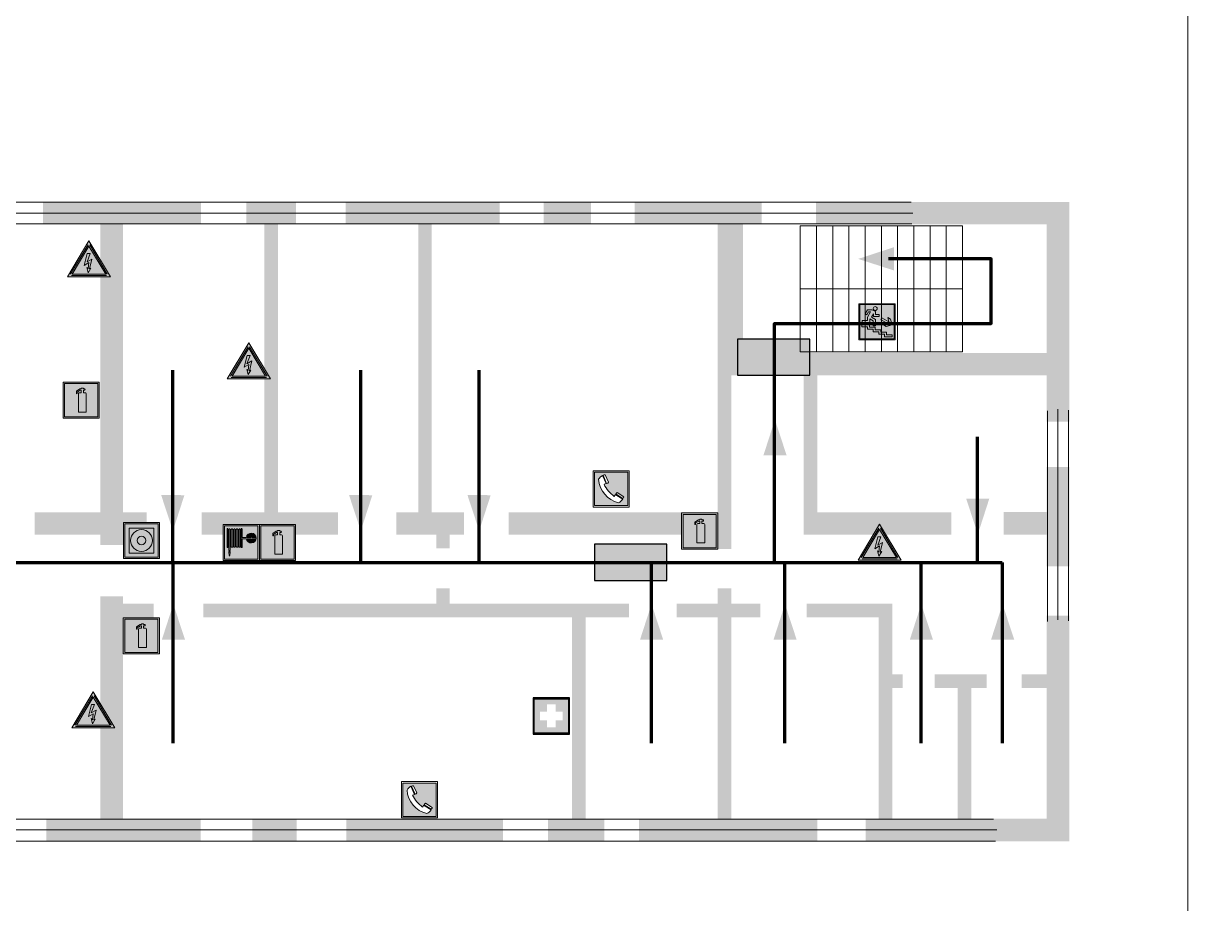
# Model space of a CAD drawing. Header units: millimetres. Extents: x 13114 to 67229, y 22859 to 38520.
# Drawn here: x 30758.7 to 31016.3, y 36074.6 to 36269.4 of the extents above; entities that cross this region are included whole.
import ezdxf

# ---------------------------------------------------------------- set-up
doc = ezdxf.new("R2010")
doc.units = ezdxf.units.MM
doc.layers.add('План_Штампы', color=7, linetype='Continuous')

# ---------------------------------------------------------------- blocks, each defined once
blk = doc.blocks.new('A$C7B4425F7')
at = {"true_color": 0xffffff}
blk.add_hatch(color=7, dxfattribs=at).paths.add_polyline_path([(0, 0), (-16, 0), (-16, -8), (0, -8)])
h = blk.add_hatch(color=126)
h.paths.add_polyline_path([(-0.2, -0.2), (-15.8, -0.2), (-15.8, -7.8), (-0.2, -7.8)])
h.paths.add_polyline_path([(-11.76, -2.03), (-11.76, -3.66), (-11.17, -3.66, -0.568275), (-11.17, -6.18), (-12.58, -6.18), (-12.58, -2.03)], flags=16)
h.paths.add_polyline_path([(-13.33, -4.12, -0.495768), (-13.59, -6.18), (-15.03, -6.18), (-15.03, -2.03), (-13.59, -2.03, -0.487973)], flags=16)
h.paths.add_polyline_path([(-10.25, -2.03), (-9.48, -2.03), (-9.48, -6.18), (-10.25, -6.18)], flags=16)
h.paths.add_polyline_path([(-13.84, -3.69), (-14.24, -3.69), (-14.24, -3.03), (-13.9, -3.03, -0.692621)], flags=0)
h.paths.add_polyline_path([(-9.15, -2.03), (-8.4, -2.03), (-8.04, -3.07), (-7.68, -2.03), (-6.93, -2.03), (-7.64, -4.1), (-6.93, -6.18), (-7.68, -6.18), (-8.04, -5.14), (-8.4, -6.18), (-9.15, -6.18), (-8.44, -4.1)], flags=16)
h.paths.add_polyline_path([(-11.76, -4.46), (-11.42, -4.46, -0.692621), (-11.36, -5.12), (-11.76, -5.12)], flags=0)
h.paths.add_polyline_path([(-13.9, -5.2), (-14.24, -5.2), (-14.24, -4.55), (-13.84, -4.55, -0.708038)], flags=0)
edge = h.paths.add_edge_path(flags=16)
edge.add_ellipse((-5.51, -4.08), major_axis=(0, 2.05), ratio=0.586184, start_angle=0, end_angle=360)
edge = h.paths.add_edge_path(flags=0)
edge.add_ellipse((-5.51, -4.08), major_axis=(0, 1.14), ratio=0.454828, start_angle=0, end_angle=360)
h.paths.add_polyline_path([(-4.13, -4.96, 0.377264), (-3.48, -4.52, 0.0555), (-3.16, -2.03), (-1.66, -2.03), (-1.66, -4.96), (-0.96, -4.96), (-0.96, -7.01), (-1.75, -7.01), (-1.75, -6.18), (-3.3, -6.18), (-3.3, -7.02), (-4.13, -7.02)], flags=16)
h.paths.add_polyline_path([(-2.73, -2.91), (-2.28, -2.91), (-2.28, -4.96), (-3.05, -4.96, 0.079136)], flags=0)
at = {"color": 126}
blk.add_lwpolyline([(-16, -8), (0, -8), (0, 0), (-16, 0)], close=True, dxfattribs=at)
blk = doc.blocks.new('вниз')
at = {"lineweight": 0, "true_color": 0xffffff}
h = blk.add_hatch(color=7, dxfattribs=at)
h.dxf.hatch_style = 1
h.paths.add_polyline_path([(40994.51, -4472.22), (40986.51, -4472.22), (40986.51, -4480.22), (40994.51, -4480.22)])
h.paths.add_polyline_path([(40994.31, -4472.42), (40994.31, -4480.01), (40986.71, -4480.01), (40986.71, -4472.42)], flags=16)
h.paths.add_polyline_path([(40988.43, -4473.53), (40989.43, -4473.53), (40990.19, -4473.96), (40990.19, -4474.6), (40991, -4474.6), (40991, -4475.06), (40989.73, -4475.06), (40989.73, -4474.46), (40989.3, -4475.18), (40990.17, -4475.7), (40990.17, -4477.11), (40989.63, -4477.11), (40989.63, -4476.01), (40988.94, -4475.59), (40988.94, -4476.46), (40988.94, -4476.46), (40987.47, -4476.46), (40987.26, -4476.46), (40987.26, -4475.92), (40988.4, -4475.92), (40988.4, -4475.2), (40989.1, -4473.99), (40988.66, -4473.99), (40988.24, -4474.7), (40987.86, -4474.47), (40988.41, -4473.56)], flags=0)
h.paths.add_polyline_path([(40990.55, -4473.29, -1), (40989.69, -4473.29, -1)], flags=0)
h.paths.add_polyline_path([(40988.85, -4476.89), (40988.85, -4477.43), (40990.1, -4477.43), (40990.1, -4477.99), (40991.34, -4477.99), (40991.34, -4478.54), (40992.59, -4478.54), (40992.59, -4479.09), (40993.83, -4479.09), (40993.83, -4479.52), (40992.17, -4479.52), (40992.17, -4478.97), (40990.91, -4478.97), (40990.91, -4478.41), (40989.68, -4478.41), (40989.68, -4477.86), (40988.43, -4477.86), (40988.43, -4477.31), (40987.6, -4477.31), (40987.18, -4477.31), (40987.18, -4476.89)], flags=0)
h.paths.add_polyline_path([(40991.61, -4475.33), (40993.12, -4476.2), (40992.9, -4475.27), (40993.48, -4475.6), (40993.83, -4476.88), (40992.56, -4477.22), (40991.97, -4476.88), (40992.9, -4476.61), (40991.38, -4475.74), (40991.58, -4475.39)], flags=0)
h.paths.add_polyline_path([(40990.19, -4473.96), (40989.43, -4473.53), (40988.43, -4473.53), (40988.41, -4473.56), (40987.86, -4474.47), (40988.24, -4474.7), (40988.66, -4473.99), (40989.1, -4473.99), (40988.4, -4475.2), (40988.4, -4475.92), (40987.26, -4475.92), (40987.26, -4476.46), (40987.47, -4476.46), (40988.94, -4476.46), (40988.94, -4476.27), (40988.94, -4475.59), (40989.63, -4476.01), (40989.63, -4477.11), (40990.17, -4477.11), (40990.17, -4475.7), (40989.3, -4475.18), (40989.73, -4474.46), (40989.73, -4475.06), (40991, -4475.06), (40991, -4474.6), (40990.19, -4474.6)], flags=0)
h.paths.add_polyline_path([(40990.55, -4473.29, 1), (40989.69, -4473.29, 1)], flags=0)
h.paths.add_polyline_path([(40991.61, -4475.33), (40991.58, -4475.39), (40991.38, -4475.74), (40992.9, -4476.61), (40991.97, -4476.88), (40992.56, -4477.22), (40993.83, -4476.88), (40993.48, -4475.6), (40992.9, -4475.27), (40993.12, -4476.2)], flags=0)
h.paths.add_polyline_path([(40990.1, -4477.43), (40988.85, -4477.43), (40988.85, -4476.89), (40987.18, -4476.89), (40987.18, -4477.31), (40987.6, -4477.31), (40988.43, -4477.31), (40988.43, -4477.86), (40989.68, -4477.86), (40989.68, -4478.41), (40990.91, -4478.41), (40990.91, -4478.97), (40992.17, -4478.97), (40992.17, -4479.52), (40993.83, -4479.52), (40993.83, -4479.09), (40992.59, -4479.09), (40992.59, -4478.54), (40991.34, -4478.54), (40991.34, -4477.99), (40990.1, -4477.99)], flags=0)
at = {"lineweight": 0}
h = blk.add_hatch(color=126, dxfattribs=at)
h.dxf.hatch_style = 1
h.paths.add_polyline_path([(40994.31, -4472.42), (40986.71, -4472.42), (40986.71, -4480.01), (40994.31, -4480.01)])
h.paths.add_polyline_path([(40988.43, -4473.53), (40989.43, -4473.53), (40990.19, -4473.96), (40990.19, -4474.6), (40991, -4474.6), (40991, -4475.06), (40989.73, -4475.06), (40989.73, -4474.46), (40989.3, -4475.18), (40990.17, -4475.7), (40990.17, -4477.11), (40989.63, -4477.11), (40989.63, -4476.01), (40988.94, -4475.59), (40988.94, -4476.46), (40988.94, -4476.46), (40987.47, -4476.46), (40987.26, -4476.46), (40987.26, -4475.92), (40988.4, -4475.92), (40988.4, -4475.2), (40989.1, -4473.99), (40988.66, -4473.99), (40988.24, -4474.7), (40987.86, -4474.47), (40988.41, -4473.56)], flags=16)
h.paths.add_polyline_path([(40990.55, -4473.29, -1), (40989.69, -4473.29, -1)], flags=16)
h.paths.add_polyline_path([(40988.85, -4476.89), (40988.85, -4477.43), (40990.1, -4477.43), (40990.1, -4477.99), (40991.34, -4477.99), (40991.34, -4478.54), (40992.59, -4478.54), (40992.59, -4479.09), (40993.83, -4479.09), (40993.83, -4479.52), (40992.17, -4479.52), (40992.17, -4478.97), (40990.91, -4478.97), (40990.91, -4478.41), (40989.68, -4478.41), (40989.68, -4477.86), (40988.43, -4477.86), (40988.43, -4477.31), (40987.6, -4477.31), (40987.18, -4477.31), (40987.18, -4476.89)], flags=16)
h.paths.add_polyline_path([(40991.61, -4475.33), (40993.12, -4476.2), (40992.9, -4475.27), (40993.48, -4475.6), (40993.83, -4476.88), (40992.56, -4477.22), (40991.97, -4476.88), (40992.9, -4476.61), (40991.38, -4475.74), (40991.58, -4475.39)], flags=16)
at = {"lineweight": 0, "true_color": 0xffffff}
h = blk.add_hatch(color=7, dxfattribs=at)
h.dxf.hatch_style = 1
h.paths.add_polyline_path([(40989.73, -4474.46), (40989.73, -4475.06), (40991, -4475.06), (40991, -4474.6), (40990.19, -4474.6), (40990.19, -4473.96), (40989.43, -4473.53), (40988.43, -4473.53), (40988.41, -4473.56), (40987.86, -4474.47), (40988.24, -4474.7), (40988.66, -4473.99), (40989.1, -4473.99), (40988.4, -4475.2), (40988.4, -4475.92), (40987.26, -4475.92), (40987.26, -4476.46), (40987.47, -4476.46), (40988.94, -4476.46), (40988.94, -4475.59), (40989.63, -4476.01), (40989.63, -4477.11), (40990.17, -4477.11), (40990.17, -4475.7), (40989.3, -4475.18)])
h.paths.add_polyline_path([(40989.69, -4473.29, 1), (40990.55, -4473.29, 1)])
h.paths.add_polyline_path([(40991.61, -4475.33), (40991.58, -4475.39), (40991.38, -4475.74), (40992.9, -4476.61), (40991.97, -4476.88), (40992.56, -4477.22), (40993.83, -4476.88), (40993.48, -4475.6), (40992.9, -4475.27), (40993.12, -4476.2)])
h.paths.add_polyline_path([(40990.1, -4477.43), (40988.85, -4477.43), (40988.85, -4476.89), (40987.18, -4476.89), (40987.18, -4477.31), (40987.6, -4477.31), (40988.43, -4477.31), (40988.43, -4477.86), (40989.68, -4477.86), (40989.68, -4478.41), (40990.91, -4478.41), (40990.91, -4478.97), (40992.17, -4478.97), (40992.17, -4479.52), (40993.83, -4479.52), (40993.83, -4479.09), (40992.59, -4479.09), (40992.59, -4478.54), (40991.34, -4478.54), (40991.34, -4477.99), (40990.1, -4477.99)])
at = {"color": 126, "lineweight": 0}
for points in [[(40986.51, -4472.22), (40994.51, -4472.22), (40994.51, -4480.22), (40986.51, -4480.22)], [(40986.71, -4472.42), (40994.31, -4472.42), (40994.31, -4480.01), (40986.71, -4480.01)]]:
    blk.add_lwpolyline(points, close=True, dxfattribs=at)
for points in [[(40987.47, -4476.46), (40987.26, -4476.46), (40987.26, -4475.92), (40988.4, -4475.92), (40988.4, -4475.2), (40989.1, -4473.99), (40988.66, -4473.99), (40988.24, -4474.7), (40987.86, -4474.47), (40988.41, -4473.56), (40988.43, -4473.53), (40989.43, -4473.53), (40990.19, -4473.96), (40990.19, -4474.6), (40991, -4474.6), (40991, -4475.06), (40989.73, -4475.06), (40989.73, -4474.46), (40989.3, -4475.18), (40990.17, -4475.7), (40990.17, -4477.11), (40989.63, -4477.11), (40989.63, -4476.01), (40988.94, -4475.59), (40988.94, -4476.46)], [(40987.6, -4477.31), (40987.18, -4477.31), (40987.18, -4476.89), (40988.85, -4476.89), (40988.85, -4477.43), (40990.1, -4477.43), (40990.1, -4477.99), (40991.34, -4477.99), (40991.34, -4478.54), (40992.59, -4478.54), (40992.59, -4479.09), (40993.83, -4479.09), (40993.83, -4479.52), (40992.17, -4479.52), (40992.17, -4478.97), (40990.91, -4478.97), (40990.91, -4478.41), (40989.68, -4478.41), (40989.68, -4477.86), (40988.43, -4477.86), (40988.43, -4477.31), (40987.6, -4477.31)], [(40987.47, -4476.46), (40988.94, -4476.46), (40988.94, -4476.27)], [(40991.58, -4475.39), (40991.38, -4475.74), (40992.9, -4476.61), (40991.97, -4476.88), (40992.56, -4477.22), (40993.83, -4476.88), (40993.48, -4475.6), (40992.9, -4475.27), (40993.12, -4476.2), (40991.61, -4475.33), (40991.58, -4475.39)]]:
    blk.add_lwpolyline(points, dxfattribs=at)
blk.add_circle((40990.12, -4473.29), 0.432, dxfattribs=at)
blk = doc.blocks.new('A$C54414219')
at = {"true_color": 0xffffff}
h = blk.add_hatch(color=7, dxfattribs=at)
h.paths.add_polyline_path([(2.39, -9.45), (2.39, -18.3), (11.23, -18.3), (11.23, -9.45)], flags=0)
h.paths.add_polyline_path([(10.71, -13.87, -1), (2.92, -13.87, -1)], flags=0)
h.paths.add_polyline_path([(8.3, -13.87, -1), (5.33, -13.87, -1)], flags=0)
h.paths.add_polyline_path([(0.41, -7.47), (0.41, -20.27), (13.21, -20.27), (13.21, -7.47)])
h.paths.add_polyline_path([(0.92, -19.77), (12.71, -19.77), (12.71, -7.98), (0.92, -7.98)], flags=16)
h.paths.add_polyline_path([(11.23, -9.45), (11.23, -18.3), (2.39, -18.3), (2.39, -9.45)], flags=0)
at = {"lineweight": 5}
h = blk.add_hatch(color=242, dxfattribs=at)
h.paths.add_polyline_path([(12.71, -7.98), (0.92, -7.98), (0.92, -19.77), (12.71, -19.77)])
h.paths.add_polyline_path([(11.23, -18.3), (2.39, -18.3), (2.39, -9.45), (11.23, -9.45)], flags=16)
h.paths.add_polyline_path([(10.71, -13.87, -1), (2.92, -13.87, -1)], flags=0)
h.paths.add_polyline_path([(8.3, -13.87, -1), (5.33, -13.87, -1)], flags=0)
at = {"true_color": 0xffffff}
h = blk.add_hatch(color=7, dxfattribs=at)
h.paths.add_polyline_path([(2.39, -9.45), (2.39, -18.3), (11.23, -18.3), (11.23, -9.45)])
h.paths.add_polyline_path([(10.71, -13.87, -1), (2.92, -13.87, -1)], flags=16)
h.paths.add_polyline_path([(8.3, -13.87, -1), (5.33, -13.87, -1)], flags=0)
at = {"lineweight": 5}
h = blk.add_hatch(color=242, dxfattribs=at)
h.paths.add_polyline_path([(2.92, -13.87, 1), (10.71, -13.87, 1)])
h.paths.add_polyline_path([(8.3, -13.87, -1), (5.33, -13.87, -1)], flags=16)
at = {"color": 242, "lineweight": 5}
for p, q in [((0.41, -20.27), (0.41, -7.47)), ((0.41, -7.47), (13.21, -7.47)), ((0.41, -7.47), (13.21, -7.47)), ((13.21, -20.27), (13.21, -7.47)), ((0.41, -20.27), (13.21, -20.27))]:
    blk.add_line(p, q, dxfattribs=at)
for points in [[(0.92, -7.98), (12.71, -7.98), (12.71, -19.77), (0.92, -19.77)], [(2.39, -9.45), (11.23, -9.45), (11.23, -18.3), (2.39, -18.3)]]:
    blk.add_lwpolyline(points, close=True, dxfattribs=at)
for radius in [3.89, 1.49]:
    blk.add_circle((6.81, -13.87), radius, dxfattribs=at)
blk = doc.blocks.new('A$C37112FD5')
at = {"true_color": 0xf5f5ff}
h = blk.add_hatch(color=7, dxfattribs=at)
h.dxf.hatch_style = 1
h.paths.add_polyline_path([(12.8, -7.4), (0, -7.4), (0, -20.2), (12.8, -20.2)])
h.paths.add_polyline_path([(12.29, -7.91), (12.29, -19.69), (0.51, -19.69), (0.51, -7.91)], flags=16)
h.paths.add_polyline_path([(4.98, -9.04, -0.42597), (5.17, -9.22), (5.17, -12.25), (5.17, -15.29, -0.432244), (4.98, -15.47), (4.83, -15.47, -0.42597), (4.64, -15.29), (4.64, -12.25), (4.64, -9.22, -0.432244), (4.83, -9.04)], flags=0)
h.paths.add_polyline_path([(4.28, -9.22), (4.28, -12.25), (4.28, -15.29, -0.432244), (4.09, -15.47), (3.94, -15.47, -0.42597), (3.75, -15.29), (3.75, -12.25), (3.75, -9.22, -0.432244), (3.94, -9.04), (4.09, -9.04, -0.42597)], flags=0)
h.paths.add_polyline_path([(5.72, -9.04), (5.87, -9.04, -0.42597), (6.06, -9.22), (6.06, -12.25), (6.06, -15.29, -0.432244), (5.87, -15.47), (5.72, -15.47, -0.42597), (5.53, -15.29), (5.53, -12.25), (5.53, -9.22, -0.432244)], flags=0)
h.paths.add_polyline_path([(6.42, -8.9), (6.5, -8.9, -0.42597), (6.69, -9.08), (6.69, -12.03), (8.21, -12.03, -15.824349), (8.21, -12.47), (6.69, -12.47), (6.69, -15.42, -0.432244), (6.5, -15.6), (6.42, -15.6)], flags=0)
h.paths.add_polyline_path([(3.39, -9.22), (3.39, -12.25), (3.39, -15.29, -0.432244), (3.2, -15.47), (3.05, -15.47, -0.42597), (2.85, -15.29), (2.85, -12.25), (2.85, -9.22, -0.432244), (3.05, -9.04), (3.2, -9.04, -0.42597)], flags=0)
h.paths.add_polyline_path([(2.5, -9.22), (2.5, -16.71), (1.96, -16.71), (1.96, -9.22, -0.432244), (2.15, -9.04), (2.31, -9.04, -0.42597)], flags=0)
h.paths.add_polyline_path([(1.61, -8.9), (1.61, -15.6), (1.57, -15.6, -0.42597), (1.37, -15.42), (1.37, -12.03), (1.37, -9.09, -0.432244), (1.57, -8.9)], flags=0)
h.paths.add_polyline_path([(9.76, -10.81), (9.76, -12.03), (8.49, -12.03, -0.336371)], flags=0)
h.paths.add_polyline_path([(8.49, -12.47), (9.76, -12.47), (9.76, -13.7, -0.336371)], flags=0)
h.paths.add_polyline_path([(10.11, -10.81, -0.336371), (11.38, -12.03), (10.11, -12.03)], flags=0)
h.paths.add_polyline_path([(10.11, -12.47), (11.38, -12.47, -0.336371), (10.11, -13.7)], flags=0)
h.paths.add_polyline_path([(2.5, -16.84), (2.5, -17.05), (1.97, -17.05), (1.97, -16.84)], flags=0)
h.paths.add_polyline_path([(2.5, -17.24, -0.033778), (2.24, -18.6, -0.033778), (1.97, -17.24)], flags=0)
h = blk.add_hatch(color=242)
h.dxf.hatch_style = 1
h.paths.add_polyline_path([(12.29, -7.91), (0.51, -7.91), (0.51, -19.69), (12.29, -19.69)])
h.paths.add_polyline_path([(6.42, -15.6), (6.42, -8.9), (6.5, -8.9, -0.42597), (6.69, -9.08), (6.69, -12.03), (8.21, -12.03, -15.824349), (8.21, -12.47), (6.69, -12.47), (6.69, -15.42, -0.432244), (6.5, -15.6)], flags=16)
h.paths.add_polyline_path([(5.87, -15.47), (5.72, -15.47, -0.42597), (5.53, -15.29), (5.53, -12.25), (5.53, -9.22, -0.432244), (5.72, -9.04), (5.87, -9.04, -0.42597), (6.06, -9.22), (6.06, -12.25), (6.06, -15.29, -0.432244)], flags=16)
h.paths.add_polyline_path([(4.98, -15.47), (4.83, -15.47, -0.42597), (4.64, -15.29), (4.64, -12.25), (4.64, -9.22, -0.432244), (4.83, -9.04), (4.98, -9.04, -0.42597), (5.17, -9.22), (5.17, -12.25), (5.17, -15.29, -0.432244)], flags=16)
h.paths.add_polyline_path([(4.09, -15.47), (3.94, -15.47, -0.42597), (3.75, -15.29), (3.75, -12.25), (3.75, -9.22, -0.432244), (3.94, -9.04), (4.09, -9.04, -0.42597), (4.28, -9.22), (4.28, -12.25), (4.28, -15.29, -0.432244)], flags=16)
h.paths.add_polyline_path([(3.2, -15.47), (3.05, -15.47, -0.42597), (2.85, -15.29), (2.85, -12.25), (2.85, -9.22, -0.432244), (3.05, -9.04), (3.2, -9.04, -0.42597), (3.39, -9.22), (3.39, -12.25), (3.39, -15.29, -0.432244)], flags=16)
h.paths.add_polyline_path([(2.5, -17.05), (1.97, -17.05), (1.97, -16.84), (2.5, -16.84)], flags=16)
h.paths.add_polyline_path([(2.5, -17.24, -0.033778), (2.24, -18.6, -0.033778), (1.97, -17.24)], flags=16)
h.paths.add_polyline_path([(2.5, -16.71), (1.96, -16.71), (1.96, -9.22, -0.432244), (2.15, -9.04), (2.31, -9.04, -0.42597), (2.5, -9.22)], flags=16)
h.paths.add_polyline_path([(1.61, -15.6), (1.57, -15.6, -0.42597), (1.37, -15.42), (1.37, -12.03), (1.37, -9.09, -0.432244), (1.57, -8.9), (1.61, -8.9)], flags=16)
h.paths.add_polyline_path([(8.49, -12.47), (9.76, -12.47), (9.76, -13.7, -0.336371)], flags=0)
h.paths.add_polyline_path([(10.11, -13.7), (10.11, -12.47), (11.38, -12.47, -0.336371)], flags=0)
h.paths.add_polyline_path([(8.49, -12.03, -0.336371), (9.76, -10.81), (9.76, -12.03)], flags=0)
h.paths.add_polyline_path([(10.11, -12.03), (10.11, -10.81, -0.336371), (11.38, -12.03)], flags=0)
h = blk.add_hatch(color=7, dxfattribs=at)
h.dxf.hatch_style = 1
h.paths.add_polyline_path([(1.61, -8.9), (1.57, -8.9, 0.432244), (1.37, -9.09), (1.37, -12.03), (1.37, -15.42, 0.42597), (1.57, -15.6), (1.61, -15.6)])
h.paths.add_polyline_path([(2.5, -9.22, 0.42597), (2.31, -9.04), (2.15, -9.04, 0.432244), (1.96, -9.22), (1.96, -16.71), (2.5, -16.71)])
h.paths.add_polyline_path([(2.5, -16.84), (1.97, -16.84), (1.97, -17.05), (2.5, -17.05)])
h.paths.add_polyline_path([(2.5, -17.24), (1.97, -17.24, 0.033778), (2.24, -18.6, 0.033778)])
h.paths.add_polyline_path([(3.39, -12.25), (3.39, -9.22, 0.42597), (3.2, -9.04), (3.05, -9.04, 0.432244), (2.85, -9.22), (2.85, -12.25), (2.85, -15.29, 0.42597), (3.05, -15.47), (3.2, -15.47, 0.432244), (3.39, -15.29)])
h.paths.add_polyline_path([(4.28, -12.25), (4.28, -9.22, 0.42597), (4.09, -9.04), (3.94, -9.04, 0.432244), (3.75, -9.22), (3.75, -12.25), (3.75, -15.29, 0.42597), (3.94, -15.47), (4.09, -15.47, 0.432244), (4.28, -15.29)])
h.paths.add_polyline_path([(5.17, -12.25), (5.17, -9.22, 0.42597), (4.98, -9.04), (4.83, -9.04, 0.432244), (4.64, -9.22), (4.64, -12.25), (4.64, -15.29, 0.42597), (4.83, -15.47), (4.98, -15.47, 0.432244), (5.17, -15.29)])
h.paths.add_polyline_path([(6.06, -12.25), (6.06, -9.22, 0.42597), (5.87, -9.04), (5.72, -9.04, 0.432244), (5.53, -9.22), (5.53, -12.25), (5.53, -15.29, 0.42597), (5.72, -15.47), (5.87, -15.47, 0.432244), (6.06, -15.29)])
h.paths.add_polyline_path([(6.69, -12.47), (8.21, -12.47, 15.824349), (8.21, -12.03), (6.69, -12.03), (6.69, -9.08, 0.42597), (6.5, -8.9), (6.42, -8.9), (6.42, -15.6), (6.5, -15.6, 0.432244), (6.69, -15.42)])
h.paths.add_polyline_path([(8.49, -12.47), (9.76, -12.47), (9.76, -13.7, -0.336371)], flags=16)
h.paths.add_polyline_path([(8.49, -12.03, -0.336371), (9.76, -10.81), (9.76, -12.03)], flags=16)
h.paths.add_polyline_path([(10.11, -12.47), (11.38, -12.47, -0.336371), (10.11, -13.7)], flags=16)
h.paths.add_polyline_path([(10.11, -12.03), (10.11, -10.81, -0.336371), (11.38, -12.03)], flags=16)
h = blk.add_hatch(color=242)
h.dxf.hatch_style = 1
h.paths.add_polyline_path([(9.76, -10.81, 0.336371), (8.49, -12.03), (9.76, -12.03)])
h.paths.add_polyline_path([(10.11, -10.81), (10.11, -12.03), (11.38, -12.03, 0.336371)])
h.paths.add_polyline_path([(11.38, -12.47), (10.11, -12.47), (10.11, -13.7, 0.336371)])
h.paths.add_polyline_path([(9.76, -12.47), (8.49, -12.47, 0.336371), (9.76, -13.7)])
at = {"color": 242, "lineweight": 5}
for p, q in [((0, -20.2), (0, -7.4)), ((0, -7.4), (12.8, -7.4)), ((12.8, -20.2), (12.8, -7.4)), ((1.37, -12.03), (1.37, -9.08)), ((1.37, -12.03), (1.37, -15.42)), ((1.57, -8.9), (1.61, -8.9)), ((1.61, -8.9), (1.61, -15.6)), ((1.96, -16.71), (1.96, -9.22)), ((2.15, -9.04), (2.31, -9.04)), ((2.5, -16.71), (2.5, -9.22)), ((2.85, -12.25), (2.85, -9.22)), ((2.85, -12.25), (2.85, -15.29)), ((3.05, -9.04), (3.2, -9.04)), ((3.39, -12.25), (3.39, -9.22)), ((3.39, -12.25), (3.39, -15.29)), ((3.75, -12.25), (3.75, -9.22)), ((3.75, -12.25), (3.75, -15.29)), ((3.94, -9.04), (4.09, -9.04)), ((4.28, -12.25), (4.28, -9.22)), ((4.28, -12.25), (4.28, -15.29)), ((4.64, -12.25), (4.64, -9.22)), ((4.64, -12.25), (4.64, -15.29)), ((4.83, -9.04), (4.98, -9.04)), ((5.17, -12.25), (5.17, -9.22)), ((5.17, -12.25), (5.17, -15.29)), ((5.53, -12.25), (5.53, -9.22)), ((5.53, -12.25), (5.53, -15.29)), ((5.72, -9.04), (5.87, -9.04)), ((6.06, -12.25), (6.06, -9.22)), ((6.06, -12.25), (6.06, -15.29)), ((6.42, -8.9), (6.42, -15.6)), ((6.5, -8.9), (6.42, -8.9)), ((6.69, -12.03), (6.69, -9.08)), ((8.21, -12.03), (6.69, -12.03)), ((9.76, -12.03), (8.49, -12.03)), ((9.76, -10.81), (9.76, -12.03)), ((10.11, -10.81), (10.11, -12.03)), ((11.38, -12.03), (10.11, -12.03)), ((1.57, -15.6), (1.61, -15.6)), ((3.05, -15.47), (3.2, -15.47)), ((3.94, -15.47), (4.09, -15.47)), ((4.83, -15.47), (4.98, -15.47)), ((5.72, -15.47), (5.87, -15.47)), ((6.42, -15.6), (6.5, -15.6)), ((8.21, -12.47), (6.69, -12.47)), ((6.69, -12.47), (6.69, -15.42)), ((9.76, -12.47), (8.49, -12.47)), ((9.76, -12.47), (9.76, -13.7)), ((11.38, -12.47), (10.11, -12.47)), ((10.11, -12.47), (10.11, -13.7)), ((0, -20.2), (12.8, -20.2)), ((1.96, -16.71), (2.5, -16.71)), ((1.97, -16.84), (2.5, -16.84)), ((1.97, -17.05), (1.97, -16.84)), ((2.5, -17.05), (1.97, -17.05)), ((1.97, -17.24), (2.5, -17.24)), ((2.5, -16.84), (2.5, -17.05))]:
    blk.add_line(p, q, dxfattribs=at)
blk.add_lwpolyline([(0.51, -7.91), (12.29, -7.91), (12.29, -19.69), (0.51, -19.69)], close=True, dxfattribs=at)
for centre, radius, start, end in [((1.56, -9.09), 0.182, 87.1027, 180.6071), ((2.15, -9.22), 0.182, 87.1027, 180.6071), ((2.32, -9.22), 0.182, 359.3929, 92.8973), ((3.04, -9.22), 0.182, 87.1027, 180.6071), ((3.21, -9.22), 0.182, 359.3929, 92.8973), ((3.93, -9.22), 0.182, 87.1027, 180.6071), ((4.1, -9.22), 0.182, 359.3929, 92.8973), ((4.82, -9.22), 0.182, 87.1027, 180.6071), ((4.99, -9.22), 0.182, 359.3929, 92.8973), ((5.71, -9.22), 0.182, 87.1027, 180.6071), ((5.88, -9.22), 0.182, 359.3929, 92.8973), ((6.51, -9.09), 0.182, 359.3929, 92.8973), ((9.93, -12.25), 1.74, 187.2319, 172.7681), ((9.93, -12.25), 1.46, 96.9927, 171.3585), ((9.93, -12.25), 1.46, 8.6415, 83.0073), ((1.56, -15.42), 0.182, 179.3929, 272.8973), ((3.04, -15.29), 0.182, 179.3929, 272.8973), ((3.21, -15.29), 0.182, 267.1027, 0.6071), ((3.93, -15.29), 0.182, 179.3929, 272.8973), ((4.1, -15.29), 0.182, 267.1027, 0.6071), ((4.82, -15.29), 0.182, 179.3929, 272.8973), ((4.99, -15.29), 0.182, 267.1027, 0.6071), ((5.71, -15.29), 0.182, 179.3929, 272.8973), ((5.88, -15.29), 0.182, 267.1027, 0.6071), ((6.51, -15.42), 0.182, 267.1027, 0.6071), ((9.93, -12.25), 1.46, 188.6415, 263.0073), ((9.93, -12.25), 1.46, 276.9927, 351.3585), ((12.17, -15.98), 10.27, 187.041, 194.7793), ((-7.7, -15.98), 10.27, 345.2207, 352.959)]:
    blk.add_arc(centre, radius, start, end, dxfattribs=at)
blk = doc.blocks.new('A$C3AD82952')
at = {"true_color": 0xf5f5ff}
h = blk.add_hatch(color=7, dxfattribs=at)
h.dxf.hatch_style = 1
h.paths.add_polyline_path([(8.21, 8.73, 0.414214), (7.89, 9.05), (7.22, 9.05), (7.22, 9.92), (7.59, 9.92, 1), (7.57, 10.36), (7.22, 10.36), (7.22, 10.6), (6.43, 10.6), (6.43, 10.36), (6.01, 10.36), (4.74, 9.59), (4.74, 8.69), (4.98, 8.73), (4.98, 9.26), (6.12, 9.91), (6.43, 9.91), (6.43, 9.05), (5.76, 9.05, 0.414214), (5.44, 8.73), (5.44, 2.2), (8.21, 2.2)], flags=0)
h.paths.add_polyline_path([(12.8, 12.8), (0, 12.8), (0, 0), (12.8, 0)])
h.paths.add_polyline_path([(0.51, 12.29), (12.29, 12.29), (12.29, 0.51), (0.51, 0.51)], flags=16)
h.paths.add_polyline_path([(4.74, 9.59), (6.01, 10.36), (6.43, 10.36), (6.43, 10.6), (7.22, 10.6), (7.22, 10.36), (7.59, 10.36, -0.94586), (7.59, 9.92), (7.22, 9.92), (7.22, 9.05), (7.89, 9.05, -0.414214), (8.21, 8.73), (8.21, 2.2), (5.44, 2.2), (5.44, 8.73, -0.414214), (5.76, 9.05), (6.43, 9.05), (6.43, 9.91), (6.12, 9.91), (4.98, 9.26), (4.98, 8.73), (4.74, 8.69)], flags=0)
h = blk.add_hatch(color=242)
h.dxf.hatch_style = 1
h.paths.add_polyline_path([(12.29, 12.29), (0.51, 12.29), (0.51, 0.51), (12.29, 0.51)])
h.paths.add_polyline_path([(4.74, 8.69), (4.74, 9.59), (6.01, 10.36), (6.43, 10.36), (6.43, 10.6), (7.22, 10.6), (7.22, 10.36), (7.59, 10.36, -0.94586), (7.59, 9.92), (7.22, 9.92), (7.22, 9.05), (7.89, 9.05, -0.414214), (8.21, 8.73), (8.21, 2.2), (5.44, 2.2), (5.44, 8.73, -0.414214), (5.76, 9.05), (6.43, 9.05), (6.43, 9.91), (6.12, 9.91), (4.98, 9.26), (4.98, 8.73)], flags=16)
h = blk.add_hatch(color=7, dxfattribs=at)
h.dxf.hatch_style = 1
h.paths.add_polyline_path([(8.21, 8.73, 0.414214), (7.89, 9.05), (7.22, 9.05), (7.22, 9.92), (7.59, 9.92, 1), (7.57, 10.36), (7.22, 10.36), (7.22, 10.6), (6.43, 10.6), (6.43, 10.36), (6.01, 10.36), (4.74, 9.59), (4.74, 8.69), (4.98, 8.73), (4.98, 9.26), (6.12, 9.91), (6.43, 9.91), (6.43, 9.05), (5.76, 9.05, 0.414214), (5.44, 8.73), (5.44, 2.2), (8.21, 2.2)])
at = {"color": 242, "lineweight": 5}
for p, q in [((0, 0), (0, 12.8)), ((0, 12.8), (12.8, 12.8)), ((12.8, 0), (12.8, 12.8)), ((6.01, 10.36), (4.74, 9.59)), ((4.74, 9.59), (4.74, 8.69)), ((4.74, 8.69), (4.98, 8.73)), ((4.98, 9.26), (6.12, 9.91)), ((4.98, 8.73), (4.98, 9.26)), ((5.44, 2.2), (5.44, 8.73)), ((5.76, 9.05), (6.43, 9.05)), ((6.01, 10.36), (6.43, 10.36)), ((6.12, 9.91), (6.43, 9.91)), ((7.22, 10.6), (6.43, 10.6)), ((6.43, 10.6), (6.43, 10.36)), ((6.43, 9.91), (6.43, 9.05)), ((7.22, 10.36), (7.22, 10.6)), ((7.59, 10.36), (7.22, 10.36)), ((7.22, 9.05), (7.22, 9.92)), ((7.59, 9.92), (7.22, 9.92)), ((7.89, 9.05), (7.22, 9.05)), ((8.21, 2.2), (8.21, 8.73)), ((0, 0), (12.8, 0)), ((5.44, 2.2), (8.21, 2.2))]:
    blk.add_line(p, q, dxfattribs=at)
blk.add_lwpolyline([(0.51, 12.29), (12.29, 12.29), (12.29, 0.51), (0.51, 0.51)], close=True, dxfattribs=at)
for centre, radius, start, end in [((5.76, 8.73), 0.32, 90, 180), ((7.58, 10.14), 0.223, 273.1875, 86.8125), ((7.89, 8.73), 0.32, 0, 90)]:
    blk.add_arc(centre, radius, start, end, dxfattribs=at)
blk = doc.blocks.new('A$C32E8229D')
at = {"true_color": 0xffffff}
blk.add_hatch(color=7, dxfattribs=at).paths.add_polyline_path([(0, 0), (0, -8), (16, -8), (16, 0)])
h = blk.add_hatch(color=126)
h.paths.add_polyline_path([(0.2, -0.2), (15.8, -0.2), (15.8, -7.8), (0.2, -7.8)])
h.paths.add_polyline_path([(13.49, -2.05), (12.08, -2.05), (11.37, -2.63, 0.162397), (11.29, -2.84), (11.29, -3.63), (10.35, -3.63), (10.35, -4.05), (11.68, -4.05), (11.68, -3.48), (12.26, -4.28), (11.29, -5.1), (11.29, -6.78), (11.85, -6.78), (11.85, -5.44), (12.8, -4.64), (12.8, -5.94), (14.46, -5.94), (14.46, -5.39), (13.45, -5.39), (13.45, -3.97), (12.46, -2.59), (13.15, -2.59), (13.69, -3.34), (14.18, -3)], flags=16)
h.paths.add_polyline_path([(10.74, -1.82, 1), (11.8, -1.82, 1)], flags=16)
h.paths.add_polyline_path([(9.39, -3.59), (5.99, -3.59), (6.56, -3.03), (5.91, -3.03), (5.1, -3.83), (5.91, -4.64), (6.56, -4.64), (5.99, -4.09), (9.39, -4.09)], flags=16)
h.paths.add_polyline_path([(4.29, -1.08), (1.72, -1.08), (1.72, -6.6), (4.29, -6.6)], flags=16)
at = {"color": 126}
blk.add_lwpolyline([(16, -8), (0, -8), (0, 0), (16, 0)], close=True, dxfattribs=at)
blk = doc.blocks.new('A$C3E6D3DDE')
at = {"lineweight": 5}
h = blk.add_hatch(color=40, dxfattribs=at)
h.paths.add_polyline_path([(24.1, 1.45), (16.46, -11.35), (31.74, -11.35)])
h.paths.add_polyline_path([(24.09, -0.46), (30.03, -10.41), (18.14, -10.41)], flags=16)
h.paths.add_polyline_path([(24.54, -3.08), (23.41, -6.02), (25.13, -5.01), (24.33, -8.5), (24.82, -8.27), (23.79, -9.86), (23.4, -8.04), (23.8, -8.43), (24.04, -6.29), (22.39, -7.25), (23.44, -3.08)], flags=0)
h = blk.add_hatch(color=256, dxfattribs=at)
h.paths.add_polyline_path([(24.37, 0.03, 0.567511), (23.82, 0.03), (17.59, -10.4, 0.582454), (17.86, -10.88), (30.32, -10.88, 0.582149), (30.6, -10.4)])
h.paths.add_polyline_path([(24.09, -0.46), (18.14, -10.41), (30.03, -10.41)], flags=16)
h.paths.add_polyline_path([(24.54, -3.08), (23.41, -6.02), (25.13, -5.01), (24.33, -8.5), (24.82, -8.27), (23.79, -9.86), (23.4, -8.04), (23.8, -8.43), (24.04, -6.29), (22.39, -7.25), (23.44, -3.08)], flags=0)
h = blk.add_hatch(color=40, dxfattribs=at)
h.paths.add_polyline_path([(24.09, -0.46), (18.14, -10.41), (30.03, -10.41)])
h.paths.add_polyline_path([(24.82, -8.27), (23.79, -9.86), (23.4, -8.04), (23.8, -8.43), (24.04, -6.29), (22.39, -7.25), (23.44, -3.08), (24.54, -3.08), (23.41, -6.02), (25.13, -5.01), (24.33, -8.5)], flags=16)
at = {"color": 40, "lineweight": 5}
for p, q in [((16.46, -11.35), (24.1, 1.45)), ((24.1, 1.45), (31.74, -11.35))]:
    blk.add_line(p, q, dxfattribs=at)
at = {"lineweight": 5}
for p, q in [((17.59, -10.4), (23.82, 0.03)), ((24.37, 0.03), (30.6, -10.4)), ((18.14, -10.41), (24.09, -0.46)), ((23.44, -3.08), (22.39, -7.25)), ((23.41, -6.02), (24.54, -3.08)), ((24.54, -3.08), (23.44, -3.08)), ((24.09, -0.46), (30.03, -10.41)), ((22.39, -7.25), (24.04, -6.29)), ((23.8, -8.43), (23.4, -8.04)), ((23.4, -8.04), (23.79, -9.86)), ((25.13, -5.01), (23.41, -6.02)), ((24.04, -6.29), (23.8, -8.43)), ((24.33, -8.5), (25.13, -5.01)), ((17.86, -10.88), (30.32, -10.88)), ((18.14, -10.41), (30.03, -10.41)), ((23.79, -9.86), (24.82, -8.27)), ((24.82, -8.27), (24.33, -8.5))]:
    blk.add_line(p, q, dxfattribs=at)
at = {"color": 50, "lineweight": 5}
blk.add_line((31.74, -11.35), (16.46, -11.35), dxfattribs=at)
blk = doc.blocks.new('A$C456E1F9C')
at = {"lineweight": 5}
h = blk.add_hatch(color=242, dxfattribs=at)
h.paths.add_polyline_path([(0.51, -1.47), (0.51, -13.26), (12.29, -13.26), (12.29, -1.47)])
h.paths.add_polyline_path([(5.42, -4.95, -0.254479), (4.78, -5.4), (3.52, -2.53, -0.209735), (4.23, -2.4)], flags=16)
h.paths.add_polyline_path([(8.53, -8.6), (10.87, -10.17), (10.54, -10.76), (8.03, -9.13, -0.192251)], flags=16)
h.paths.add_polyline_path([(4.61, -5.49, 0.005518), (3.87, -5.72, 0.128647), (7.49, -10.01, 0.00809), (7.83, -9.33), (10.47, -10.97, -0.16736), (8.99, -12.25, -0.327862), (1.95, -3.95, -0.166952), (3.36, -2.62)], flags=16)
at = {"color": 242, "lineweight": 5}
for p, q in [((0, -13.77), (0, -0.97)), ((12.8, -0.97), (0, -0.97)), ((4.61, -5.49), (3.36, -2.62)), ((3.52, -2.53), (4.78, -5.4)), ((4.23, -2.4), (5.42, -4.95)), ((12.8, -13.77), (12.8, -0.97)), ((7.83, -9.33), (10.47, -10.97)), ((8.03, -9.13), (10.54, -10.76)), ((10.81, -10.12), (8.53, -8.6)), ((10.54, -10.76), (10.8, -10.3)), ((10.8, -10.3), (10.81, -10.12)), ((0, -13.77), (12.8, -13.77))]:
    blk.add_line(p, q, dxfattribs=at)
blk.add_lwpolyline([(0.51, -1.47), (12.29, -1.47), (12.29, -13.26), (0.51, -13.26)], close=True, dxfattribs=at)
for centre, radius, start, end in [((4.59, -5.34), 2.99, 114.2845, 152.1974), ((11.12, -3.31), 9.19, 183.9915, 256.6009), ((4.02, -3.27), 0.891, 76.3284, 123.7092), ((14.98, -39.1), 35.17, 107.1487, 108.4135), ((13.86, -0.94), 11.08, 205.5536, 234.8762), ((4.68, -4.59), 0.824, 276.9621, 334.0723), ((-13.31, 0.8), 23.44, 332.5487, 334.4027), ((8.94, -9.5), 0.989, 114.4092, 157.9388), ((7.87, -9.46), 3, 291.9291, 329.9329)]:
    blk.add_arc(centre, radius, start, end, dxfattribs=at)
blk = doc.blocks.new('A$C18900ED3')
h = blk.add_hatch(color=126)
h.paths.add_polyline_path([(-0.18, -0.18), (-7.02, -0.18), (-7.02, -7.02), (-0.18, -7.02)])
h.paths.add_polyline_path([(-5.89, -4.46), (-5.89, -2.77), (-4.46, -2.77), (-4.46, -1.31), (-2.77, -1.31), (-2.77, -2.77), (-1.33, -2.77), (-1.33, -4.46), (-2.77, -4.46), (-2.77, -5.89), (-4.46, -5.89), (-4.46, -4.46)], flags=16)
at = {"color": 126}
for p, q in [((-7.2, 0), (-7.2, -7.2)), ((0, 0), (-7.2, 0)), ((0, -7.2), (0, 0)), ((-7.02, -7.02), (-7.02, -0.18)), ((-7.02, -0.18), (-0.18, -0.18)), ((-0.18, -0.18), (-0.18, -7.02)), ((-7.2, -7.2), (0, -7.2)), ((-0.18, -7.02), (-7.02, -7.02))]:
    blk.add_line(p, q, dxfattribs=at)

msp = doc.modelspace()

# ---------------------------------------------------------------- linework, layer by layer
at = {"color": 5, "lineweight": 0}
msp.add_lwpolyline([(30416.34, 35950.09), (31016.34, 35950.09), (31016.34, 36345.09), (30416.34, 36345.09)], close=True, dxfattribs=at)
at = {"lineweight": 0}
for points in [[(30497.09, 36229.79), (30955.17, 36229.79)], [(30497.48, 36227.39), (30955.56, 36227.39)], [(30497.19, 36225), (30955.27, 36225)], [(30985.29, 36137.06), (30985.29, 36183.67)], [(30987.58, 36137.4), (30987.58, 36184.01)], [(30989.94, 36137.22), (30989.94, 36183.84)], [(30485.73, 36093.36), (30973.39, 36093.36)], [(30486.45, 36090.96), (30974.12, 36090.96)], [(30486.45, 36090.96), (30974.12, 36090.96)], [(30486.18, 36088.48), (30973.84, 36088.48)]]:
    msp.add_lwpolyline(points, dxfattribs=at)
at = {"lineweight": 100, "const_width": 5}
for points in [[(30763.11, 36227.39), (30798.04, 36227.39)], [(30778.29, 36153.96), (30778.29, 36227.39)], [(30808.09, 36227.39), (30819.09, 36227.39)], [(30830.02, 36227.39), (30864.12, 36227.39)], [(30873.85, 36227.39), (30884.35, 36227.39)], [(30893.97, 36227.39), (30922.1, 36227.39)], [(30915.42, 36227.39), (30915.42, 36193.99), (30919.84, 36193.99)], [(30934.11, 36227.39), (30987.64, 36227.39), (30987.64, 36181.3)], [(30929.75, 36193.99), (30987.64, 36193.99)], [(30987.64, 36171.25), (30987.64, 36149.24)], [(30761.25, 36158.75), (30786.05, 36158.75)], [(30798.17, 36158.75), (30828.32, 36158.75)], [(30841.29, 36158.75), (30856.23, 36158.75)], [(30866.09, 36158.75), (30914.29, 36158.75)], [(30932.81, 36158.75), (30964.07, 36158.75)], [(30987.64, 36158.81), (30975.61, 36158.81)], [(30778.29, 36090.96), (30778.29, 36142.66)], [(30987.64, 36138.33), (30987.64, 36090.96), (30945.06, 36090.96)], [(30798, 36090.96), (30763.82, 36090.96)], [(30819.17, 36090.96), (30809.37, 36090.96)], [(30864.85, 36090.96), (30830.2, 36090.96)], [(30887.25, 36090.96), (30874.82, 36090.96)], [(30934.42, 36090.96), (30894.95, 36090.96)]]:
    msp.add_lwpolyline(points, dxfattribs=at)
at = {"lineweight": 0, "const_width": 3}
for points in [[(30813.58, 36158.75), (30813.58, 36226.92)], [(30847.59, 36158.75), (30847.59, 36226.92)], [(30913.84, 36153.11), (30913.84, 36226)], [(30932.89, 36156.29), (30932.89, 36193.1)], [(30851.57, 36158.23), (30851.57, 36153.24)], [(30851.57, 36144.41), (30851.57, 36139.89)], [(30913.84, 36144.39), (30913.84, 36091.21)], [(30778.78, 36139.48), (30787.6, 36139.48)], [(30798.59, 36139.48), (30892.75, 36139.48)], [(30881.64, 36090.96), (30881.64, 36139.48)], [(30903.25, 36139.48), (30921.8, 36139.48)], [(30932.05, 36139.48), (30949.46, 36139.48), (30949.46, 36092.67), (30949.46, 36123.86), (30953.3, 36123.86)], [(30960.35, 36123.86), (30971.87, 36123.86)], [(30966.98, 36123.86), (30966.98, 36092)], [(30979.59, 36123.86), (30986.58, 36123.86)]]:
    msp.add_lwpolyline(points, dxfattribs=at)
at = {"lineweight": 0}
for points in [[(30930.62, 36210.67), (30934.21, 36210.67), (30934.21, 36224.6), (30930.62, 36224.6)], [(30934.21, 36210.67), (30937.8, 36210.67), (30937.8, 36224.6), (30934.21, 36224.6)], [(30937.8, 36210.67), (30941.39, 36210.67), (30941.39, 36224.6), (30937.8, 36224.6)], [(30941.39, 36210.67), (30944.98, 36210.67), (30944.98, 36224.6), (30941.39, 36224.6)], [(30944.98, 36210.67), (30948.56, 36210.67), (30948.56, 36224.6), (30944.98, 36224.6)], [(30948.56, 36210.67), (30952.15, 36210.67), (30952.15, 36224.6), (30948.56, 36224.6)], [(30952.15, 36210.67), (30955.74, 36210.67), (30955.74, 36224.6), (30952.15, 36224.6)], [(30955.74, 36210.67), (30959.33, 36210.67), (30959.33, 36224.6), (30955.74, 36224.6)], [(30959.33, 36210.67), (30962.92, 36210.67), (30962.92, 36224.6), (30959.33, 36224.6)], [(30962.92, 36210.67), (30966.51, 36210.67), (30966.51, 36224.6), (30962.92, 36224.6)], [(30930.62, 36196.75), (30934.21, 36196.75), (30934.21, 36210.67), (30930.62, 36210.67)], [(30934.21, 36196.75), (30937.8, 36196.75), (30937.8, 36210.67), (30934.21, 36210.67)], [(30937.8, 36196.75), (30941.39, 36196.75), (30941.39, 36210.67), (30937.8, 36210.67)], [(30941.39, 36196.75), (30944.98, 36196.75), (30944.98, 36210.67), (30941.39, 36210.67)], [(30944.98, 36196.75), (30948.56, 36196.75), (30948.56, 36210.67), (30944.98, 36210.67)], [(30948.56, 36196.75), (30952.15, 36196.75), (30952.15, 36210.67), (30948.56, 36210.67)], [(30952.15, 36196.75), (30955.74, 36196.75), (30955.74, 36210.67), (30952.15, 36210.67)], [(30955.74, 36196.75), (30959.33, 36196.75), (30959.33, 36210.67), (30955.74, 36210.67)], [(30959.33, 36196.75), (30962.92, 36196.75), (30962.92, 36210.67), (30959.33, 36210.67)], [(30962.92, 36196.75), (30966.51, 36196.75), (30966.51, 36210.67), (30962.92, 36210.67)]]:
    msp.add_lwpolyline(points, close=True, dxfattribs=at)
at = {"color": 126, "lineweight": 100, "true_color": 0x008754}
for points in [[(30475, 36218.35), (30454.54, 36218.35), (30454.54, 36203.07), (30503.64, 36203.07), (30503.64, 36150.14), (30969.87, 36150.14), (30969.87, 36177.94)], [(30924.92, 36150.14), (30924.92, 36203.01), (30972.84, 36203.01), (30972.84, 36217.32), (30950.16, 36217.32)], [(30791.82, 36150.14), (30791.82, 36192.67)], [(30833.38, 36150.14), (30833.38, 36192.67)], [(30859.58, 36150.14), (30859.58, 36192.67)], [(30791.82, 36150.14), (30791.82, 36110.14)], [(30897.61, 36150.14), (30897.61, 36110.14)], [(30927.14, 36150.14), (30927.14, 36110.14)], [(30957.3, 36150.14), (30957.3, 36110.14)], [(30969.87, 36150.14), (30975.27, 36150.14)], [(30975.27, 36150.14), (30975.27, 36110.14)]]:
    msp.add_lwpolyline(points, dxfattribs=at)
at = {"layer": 'План_Штампы', "color": 126, "true_color": 0x008754}
for points in [[(30951.34, 36219.86), (30951.33, 36214.72), (30943.45, 36217.27)], [(30927.61, 36173.8), (30922.47, 36173.81), (30925.02, 36181.69)], [(30789.23, 36165.02), (30794.37, 36165.01), (30791.82, 36157.13)], [(30830.8, 36165.02), (30835.94, 36165.01), (30833.39, 36157.13)], [(30857, 36165.02), (30862.13, 36165.01), (30859.59, 36157.13)], [(30967.32, 36164.27), (30972.45, 36164.26), (30969.91, 36156.38)], [(30794.51, 36133.02), (30789.38, 36133.04), (30791.92, 36140.91)], [(30900.3, 36133.02), (30895.17, 36133.04), (30897.72, 36140.91)], [(30929.83, 36133.02), (30924.7, 36133.04), (30927.24, 36140.91)], [(30959.99, 36133.02), (30954.86, 36133.04), (30957.4, 36140.91)], [(30977.97, 36133.02), (30972.83, 36133.04), (30975.38, 36140.91)]]:
    msp.add_solid(points, dxfattribs=at)

# ---------------------------------------------------------------- block references
for name, p, xscale, yscale, zscale in [('A$C3E6D3DDE', (30758.19, 36220.37), 0.625, 0.625, 0.625), ('A$C3E6D3DDE', (30793.57, 36197.83), 0.625, 0.625, 0.625), ('A$C3AD82952', (30767.51, 36182.02), 0.625, 0.625, 0.625), ('A$C456E1F9C', (30884.8, 36170.99), 0.625, 0.625, 0.625), ('A$C3AD82952', (30904.36, 36153.07), 0.625, 0.625, 0.625), ('A$C54414219', (30780.62, 36163.65), 0.625, 0.625, 0.625), ('A$C37112FD5', (30802.95, 36163.18), 0.6249984004534781, 0.6249984004534781, 0.6249984004534781), ('A$C3AD82952', (30810.95, 36150.55), 0.625, 0.625, 0.625), ('A$C3E6D3DDE', (30933.12, 36157.7), 0.625, 0.625, 0.625), ('A$C3AD82952', (30780.84, 36129.91), 0.625, 0.625, 0.625), ('A$C3E6D3DDE', (30759.14, 36120.61), 0.625, 0.625, 0.625), ('A$C18900ED3', (30879.55, 36120.18), 1.111111111007631, 1.111111111007631, 1.111111111007631), ('A$C456E1F9C', (30842.4, 36102.25), 0.625, 0.625, 0.625)]:
    msp.add_blockref(name, p, dxfattribs=dict(xscale=xscale, yscale=yscale, zscale=zscale))
at = {"color": 126, "true_color": 0x008754}
msp.add_blockref('вниз', (-10042.91, 40679.57), dxfattribs=at)
at = {"layer": 'План_Штампы'}
msp.add_blockref('A$C7B4425F7', (30932.73, 36199.53), dxfattribs=at)
at = {"layer": 'План_Штампы', "color": 126, "true_color": 0x008754, "xscale": -1}
msp.add_blockref('A$C32E8229D', (30901.09, 36154.16), dxfattribs=at)

doc.saveas('drawing.dxf')
